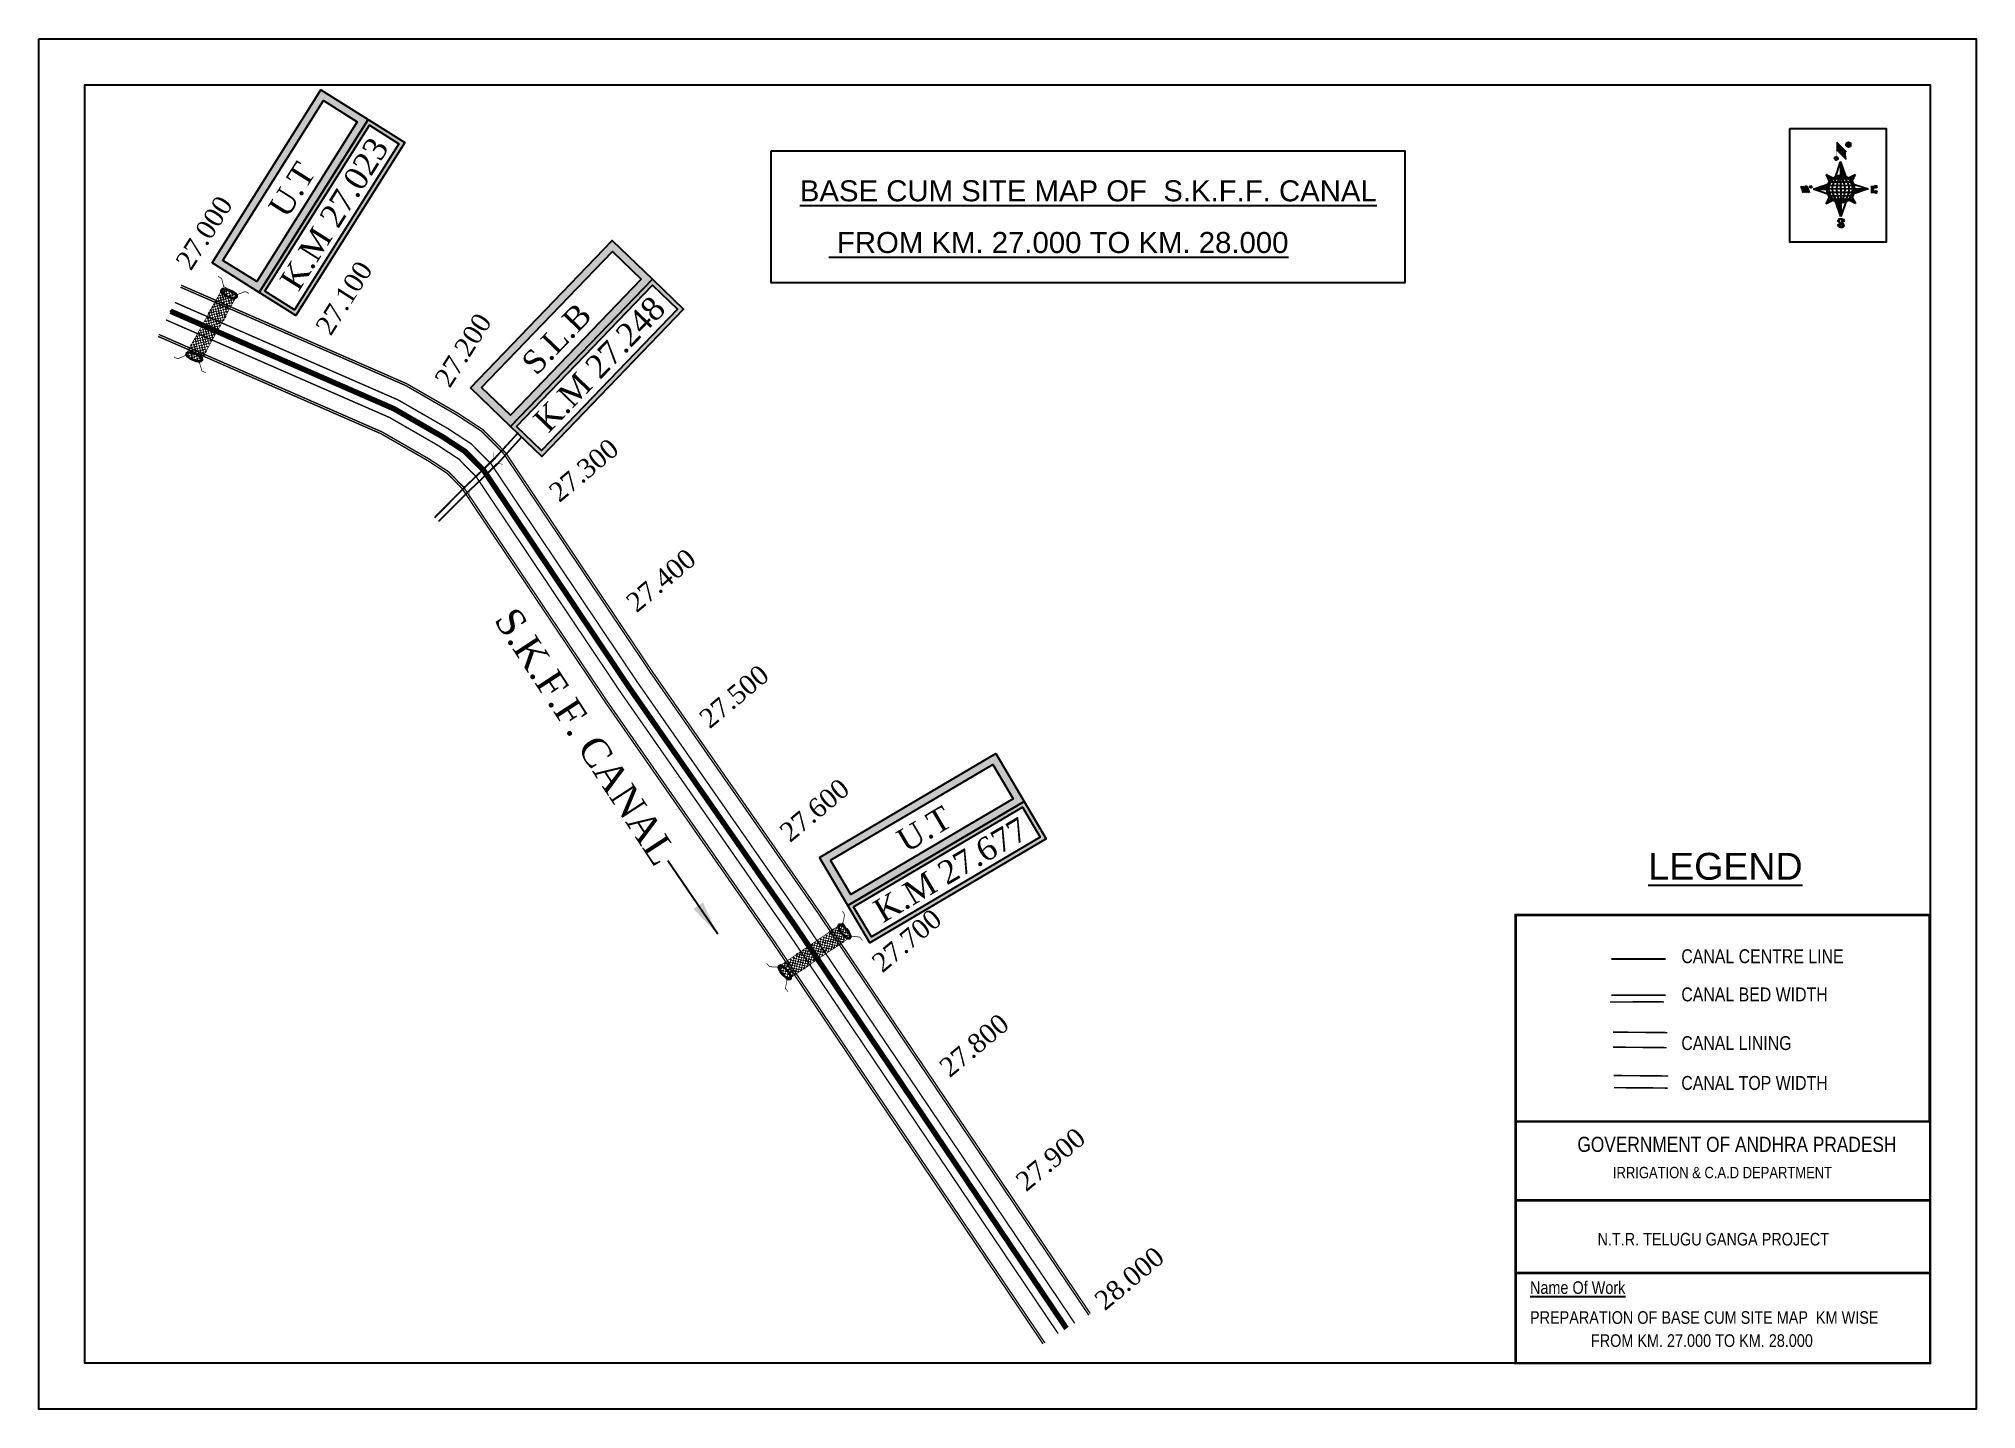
# Model space of a CAD drawing. Header units: inches. Extents: x 10 to 1409, y 10 to 999.
import ezdxf
from ezdxf.enums import TextEntityAlignment as Align

# ---------------------------------------------------------------- set-up
doc = ezdxf.new("R2010")
doc.units = ezdxf.units.IN
doc.header["$MEASUREMENT"] = 0
doc.linetypes.add('ACAD_ISO02W100', pattern=[15, 12, -3])
for name, color, linetype in [('AQUADUCT', 1, 'Continuous'), ('bed with', 5, 'Continuous'), ('BLOCK', 7, 'Continuous'), ('bord', 1, 'Continuous'), ('C LINE COO', 6, 'Continuous'), ('cahnige', 7, 'Continuous'), ('FRAME 025', 7, 'Continuous'), ('laying', 4, 'Continuous'), ('lining', 4, 'Continuous'), ('ROAD', 6, 'Continuous'), ('SLB', 11, 'Continuous'), ('STREAM', 4, 'Continuous'), ('TABLE', 7, 'Continuous'), ('TEXT', 7, 'Continuous'), ('TITLEBLOCK', 7, 'Continuous'), ('top of bund', 1, 'Continuous'), ('UT', 173, 'ACAD_ISO02W100'), ('V', 6, 'Continuous'), ('ZSTU', 7, 'Continuous')]:
    doc.layers.add(name, color=color, linetype=linetype)
doc.styles.add('5mm', font='times.ttf', dxfattribs={"height": 3})
doc.styles.add('A', font='arial.ttf')
doc.styles.add('ARIALN', font='ARIALN.TTF')
doc.styles.get("Standard").update_dxf_attribs({"font": 'arial.ttf'})
doc.dimstyles.get("Standard").update_dxf_attribs({"dimtxt": 0.18, "dimasz": 0.18, "dimexe": 0.18, "dimexo": 0.0625, "dimgap": 0.09, "dimtad": 0, "dimtih": 1, "dimtoh": 1, "dimdec": 4, "dimzin": 0, "dimdsep": 46, "dimtxsty": 'Standard', "dimcen": 0.09, "dimadec": 0, "dimazin": 0, "dimtfac": 1, "dimtdec": 4, "dimtofl": 0, "dimtmove": 0, "dimatfit": 3, "dimfxl": 1, "dimtolj": 1, "dimtzin": 0, "dimarcsym": 0})
pattern_1 = [(267.2971131487395, (-8720374.9383359, 50637915.13839893), (10.53672553373347, -0.4974314379093613), [])]
pattern_2 = [(357.2971131487395, (-8720374.9383359, 50637915.13839893), (0.4974314379093601, 10.53672553373348), [])]

# ---------------------------------------------------------------- blocks, each defined once
blk = doc.blocks.new('GGF')
at = {"layer": 'STREAM'}
h = blk.add_hatch(dxfattribs=at)
h.set_pattern_fill('DASH', color=256, scale=10, angle=-6.082734917303942, style=0)
h.set_pattern_definition([(353.9172650826961, (-115347.3726237068, 1016.387648081312), (1.375417949938526, 1.110506849590268), [1.25, -1.25])])
h.paths.add_polyline_path([(406186.8358267642, 1485623.894007653), (406186.3350356966, 1485618.16585714), (406185.8342446289, 1485612.437706626), (406242.6024607782, 1485608.895201602), (406242.8636284556, 1485614.639267362), (406243.1247961327, 1485620.383333121)])
at = {"layer": 'laying', "linetype": 'ByBlock', "extrusion": (0, 0, -1)}
for centre in [(406188.8340515448, 1485618.100544371), (406240.8092758137, 1485614.964376942)]:
    blk.add_ellipse(centre, major_axis=(0.4022038884711088, -6.365555352701567), ratio=0.3887167828476952, dxfattribs=at)
at = {"layer": 'laying', "linetype": 'ByBlock'}
for points in [[(406189.2044231551, 1485612.238788546), (406189.1301593552, 1485612.234096231), (406189.0528622998, 1485612.245618227), (406188.8631006061, 1485612.324588027), (406188.7519765225, 1485612.394145026), (406188.5122836892, 1485612.610022701), (406188.3845252309, 1485612.755754402), (406187.9901122551, 1485613.318903608), (406187.7273521348, 1485613.85898441), (406187.2895556467, 1485615.151754198), (406187.1131680161, 1485615.903753204), (406186.8806331598, 1485617.489787864), (406186.8243655579, 1485618.323341603), (406186.8412834518, 1485619.932858505), (406186.9146281564, 1485620.708349793), (406187.1740924141, 1485622.067517512), (406187.3614922329, 1485622.65073727), (406187.7140922088, 1485623.356040432), (406187.8630650354, 1485623.567618286), (406188.1141012118, 1485623.821781273), (406188.2175726035, 1485623.889167762), (406188.3951326545, 1485623.961233407), (406188.4694103668, 1485623.970225642), (406188.6399464445, 1485623.94807565), (406188.7398646418, 1485623.913414563), (406188.9754422541, 1485623.761023998), (406189.1085637353, 1485623.642922326), (406189.3815283708, 1485623.318037364), (406189.5211763898, 1485623.111945711), (406189.9516964495, 1485622.33059618), (406190.2214699374, 1485621.608086816), (406190.6248590543, 1485619.961048005), (406190.7595287117, 1485619.037350996), (406190.8632364098, 1485617.186895084), (406190.8321935693, 1485616.26108243), (406190.6143732872, 1485614.607066808), (406190.4262052957, 1485613.879561222), (406190.055177624, 1485613.01905299), (406189.9016287614, 1485612.765040143), (406189.6325239488, 1485612.445281366), (406189.5169377527, 1485612.35368761), (406189.3392356181, 1485612.260876767), (406189.2716159608, 1485612.243034084), (406189.2044231551, 1485612.238788546)], [(406241.179647424, 1485609.102621116), (406241.1053836241, 1485609.097928802), (406241.0280865688, 1485609.109450798), (406240.838324875, 1485609.188420597), (406240.7272007914, 1485609.257977597), (406240.4875079581, 1485609.473855271), (406240.3597494998, 1485609.619586973), (406239.965336524, 1485610.182736179), (406239.7025764037, 1485610.722816981), (406239.2647799156, 1485612.015586769), (406239.088392285, 1485612.767585774), (406238.8558574287, 1485614.353620435), (406238.7995898268, 1485615.187174174), (406238.8165077207, 1485616.796691076), (406238.8898524253, 1485617.572182364), (406239.149316683, 1485618.931350083), (406239.3367165019, 1485619.514569841), (406239.6893164777, 1485620.219873002), (406239.8382893043, 1485620.431450857), (406240.0893254807, 1485620.685613844), (406240.1927968724, 1485620.753000333), (406240.3703569234, 1485620.825065977), (406240.4446346357, 1485620.834058213), (406240.6151707135, 1485620.811908221), (406240.7150889107, 1485620.777247134), (406240.950666523, 1485620.624856569), (406241.0837880042, 1485620.506754897), (406241.3567526398, 1485620.181869935), (406241.4964006587, 1485619.975778282), (406241.9269207185, 1485619.194428751), (406242.1966942063, 1485618.471919387), (406242.6000833233, 1485616.824880576), (406242.7347529806, 1485615.901183567), (406242.8384606787, 1485614.050727655), (406242.8074178382, 1485613.124915001), (406242.5895975561, 1485611.470899379), (406242.4014295646, 1485610.743393793), (406242.0304018929, 1485609.882885561), (406241.8768530303, 1485609.628872714), (406241.6077482177, 1485609.309113937), (406241.4921620216, 1485609.21752018), (406241.314459887, 1485609.124709338), (406241.2468402297, 1485609.106866655), (406241.179647424, 1485609.102621116)]]:
    blk.add_open_spline(points, degree=3, knots=[0, 0, 0, 0, 0.1890722348827286, 0.1890722348827286, 0.3781444697654573, 0.3781444697654573, 0.567216704648186, 0.567216704648186, 0.9642381621637766, 0.9642381621637766, 1.361259619679367, 1.361259619679367, 1.758281077194958, 1.758281077194958, 2.155302534710549, 2.155302534710549, 2.552323992226139, 2.552323992226139, 2.807761081817867, 2.807761081817867, 3.012439963152372, 3.012439963152372, 3.217118844486876, 3.217118844486876, 3.421797725821381, 3.421797725821381, 3.626476607155885, 3.626476607155885, 3.831155488490389, 3.831155488490389, 4.280922883927905, 4.280922883927905, 4.730690279365422, 4.730690279365422, 5.180457674802938, 5.180457674802938, 5.630225070240454, 5.630225070240454, 5.896844194109022, 5.896844194109022, 6.112115499412711, 6.112115499412711, 6.283185307179586, 6.283185307179586, 6.283185307179586, 6.283185307179586], dxfattribs=at)
at = {"layer": 'UT', "ltscale": 0.2, "const_width": 0.4999999999999999}
for points in [[(406181.0067191261, 1485605.627956516), (406181.2043290924, 1485608.621441158), (406185.8342446289, 1485612.437706626), (406186.3350356966, 1485618.16585714), (406186.8358267643, 1485623.894007653), (406182.485284513, 1485628.02592998), (406182.4731358847, 1485631.025905382)], [(406186.8358267643, 1485623.894007653), (406243.1247961327, 1485620.383333121)], [(406247.6637609265, 1485627.388723734), (406247.5913202798, 1485624.389598469), (406243.1247961327, 1485620.383333121), (406242.8636284556, 1485614.639267362), (406242.6024607783, 1485608.895201602), (406247.1217425518, 1485604.948545771), (406247.2591485833, 1485601.95169416)], [(406185.8342446289, 1485612.437706626), (406242.6024607783, 1485608.895201602)]]:
    blk.add_lwpolyline(points, dxfattribs=at)
blk = doc.blocks.new('FGDFGDFG6YURT')
at = {"layer": 'ROAD', "color": 1, "linetype": 'Continuous', "lineweight": 25}
for points in [[(386103.5284786596, 1482907.418250796, 0), (386134.4943898718, 1482913.048692988, 0), (386162.3338302057, 1482917.432879298, 0), (386187.03831635, 1482923.149040827, 0)], [(386104.2356023123, 1482903.529261708, 0), (386135.1554971575, 1482909.151336877, 0), (386163.0877641085, 1482913.550141626, 0), (386187.9293691025, 1482919.298029924, 0)], [(386104.349895274, 1482907.665549859, 0), (386135.2697901193, 1482913.287625029, 0), (386163.2020570702, 1482917.686429777, 0), (386188.0436620642, 1482923.434318075, 0)]]:
    blk.add_polyline3d(points, dxfattribs=at)
at = {"layer": 'SLB'}
for points, const_width in [([(386134.5918138346, 1482913.396780385), (386134.2422434629, 1482913.414116911), (386130.6310287907, 1482916.63665141)], 0.2999999999999999), ([(386134.5918138346, 1482913.396780385), (386148.2388681522, 1482915.445660189), (386161.8187230226, 1482917.900765421)], 0.4999999999999999), ([(386161.8783264555, 1482914.051226821), (386148.298471585, 1482911.59612159), (386134.7979053175, 1482908.736976533)], 0.4999999999999999), ([(386161.9926194173, 1482918.187514973), (386148.4127645467, 1482915.732409741), (386134.9121982792, 1482912.873264684)], 0.4999999999999999), ([(386161.8187230226, 1482917.900765421), (386162.1664906862, 1482917.940232523), (386164.805117545, 1482921.997725382)], 0.2999999999999999), ([(386161.8783264555, 1482914.051226821), (386162.2282584353, 1482914.044326869), (386165.9340047213, 1482910.930961412)], 0.2999999999999999), ([(386134.7979053175, 1482908.736976533), (386134.4514698859, 1482908.687151922), (386131.9350661394, 1482904.552746017)], 0.2999999999999999)]:
    blk.add_lwpolyline(points, dxfattribs=dict(at, const_width=const_width))
blk = doc.blocks.new('*X5')
at = {"color": 0, "linetype": 'Continuous'}
for p, q in [((6321.563175437702, 239.2074203663178), (6322.581924588794, 240.2261695174094)), ((6321.571094283617, 239.3921159075293), (6322.524536642279, 240.3455582661906)), ((6321.579013129532, 239.5768114487408), (6322.467148695763, 240.4649470149719)), ((6321.586931975447, 239.7615069899523), (6322.409760749248, 240.5843357637531)), ((6321.594850821361, 239.9462025311638), (6322.352372802732, 240.7037245125344)), ((6321.602769667276, 240.1308980723753), (6322.294984856217, 240.8231132613157)), ((6321.610688513191, 240.3155936135868), (6322.322610836808, 241.0275159372032)), ((6321.618607359106, 240.5002891547983), (6322.339575221931, 241.2212570176224)), ((6321.670405508729, 239.1378737420482), (6322.639312535309, 240.1067807686281)), ((6321.756101028845, 239.046792566867), (6322.694551492757, 239.9852430307802)), ((6321.767025283511, 240.8254837745006), (6322.356539607053, 241.4149980980416)), ((6321.841796548961, 238.9557113916858), (6322.784401525116, 239.8983163678416)), ((6321.927492069076, 238.8646302165046), (6322.874251557474, 239.8113897049031)), ((6322.013187589191, 238.7735490413234), (6322.964101589832, 239.7244630419646)), ((6322.075863133939, 241.3110983202248), (6322.373503992176, 241.6087391784607)), ((6322.098883109306, 238.6824678661422), (6323.053951622191, 239.637536379026)), ((6322.184578629423, 238.591386690961), (6323.143801654548, 239.5506097160875)), ((6322.270274149538, 238.5003055157798), (6323.233651686906, 239.463683053149)), ((6322.405772691616, 238.4590273625623), (6323.316199320379, 239.3694539913255)), ((6322.536564177177, 238.4130421528257), (6323.436926723143, 239.3134046987925)), ((6322.667355662737, 238.3670569430892), (6323.557654125907, 239.2573554062594)), ((6322.798147148297, 238.3210717333527), (6323.67838152867, 239.2013061137264)), ((6322.928938633857, 238.2750865236161), (6323.799108931434, 239.1452568211934)), ((6323.059730119417, 238.2291013138795), (6323.919836334197, 239.0892075286604)), ((6323.190521604977, 238.183116104143), (6324.040563736961, 239.0331582361274)), ((6323.334898284248, 238.1507160881169), (6324.161291139725, 238.9771089435944)), ((6323.500484499982, 238.1395256085544), (6324.282018542488, 238.9210596510615)), ((6323.666070715716, 238.1283351289918), (6324.389078986148, 238.8513433994243)), ((6323.83165693145, 238.1171446494292), (6324.558435473549, 238.8439231915289)), ((6324.097210919775, 238.2059219424567), (6324.727791960951, 238.8365029836336)), ((6324.341779298861, 238.2737136262468), (6324.897148448353, 238.8290827757383)), ((6324.586347677948, 238.341505310037), (6325.066504935754, 238.821662567843)), ((6324.830916057034, 238.4092969938271), (6325.235861423155, 238.8142423599477)), ((6325.075484436121, 238.4770886776172), (6325.405217910557, 238.8068221520524)), ((6325.401209342145, 238.6260368883443), (6325.574574397958, 238.7994019441571))]:
    blk.add_line(p, q, dxfattribs=at)
blk = doc.blocks.new('*X4')
at = {"color": 0, "linetype": 'Continuous'}
for p, q in [((6324.425409812192, 240.3018877878409), (6324.530098087213, 240.4065760628617)), ((6324.560821561592, 240.2605228419445), (6324.762767368324, 240.4624686486762)), ((6324.696233310992, 240.2191578960481), (6324.995436649435, 240.5183612344908)), ((6324.831645060392, 240.1777929501517), (6325.228105930546, 240.5742538203053)), ((6324.967056809793, 240.1364280042552), (6325.451206401633, 240.6205775960956)), ((6325.102468559193, 240.0950630583588), (6325.626700194168, 240.619294693334)), ((6325.231508829004, 240.0473266328736), (6325.802193986703, 240.6180117905725)), ((6325.335045025791, 239.9740861343645), (6325.976788801136, 240.6158299097086)), ((6325.438581222579, 239.9008456358553), (6326.100204563527, 240.5624689768027)), ((6325.542117419366, 239.8276051373462), (6326.223620325917, 240.5091080438968)), ((6325.645653616154, 239.754364638837), (6326.347036088308, 240.455747110991)), ((6325.749189812941, 239.6811241403279), (6326.470451850699, 240.4023861780851)), ((6325.852726009729, 239.6078836418188), (6326.593867613089, 240.3490252451792)), ((6325.951486090436, 239.5298670272285), (6326.71728337548, 240.2956643122733)), ((6326.036566250415, 239.4381704919113), (6326.840699137871, 240.2423033793674)), ((6326.121646410395, 239.346473956594), (6326.964114900262, 240.1889424464615)), ((6326.206726570374, 239.2547774212767), (6327.055858370612, 240.1039092215148)), ((6326.291806730354, 239.1630808859595), (6327.135785134496, 240.0070592901021)), ((6326.376886890333, 239.0713843506422), (6327.21571189838, 239.9102093586895)), ((6326.461967050313, 238.9796878153249), (6327.295638662264, 239.8133594272769)), ((6326.547047210292, 238.8879912800077), (6327.375565426148, 239.7165094958642)), ((6326.632127370272, 238.7962947446904), (6327.455492190032, 239.6196595644516)), ((6326.717207530251, 238.7045982093731), (6327.535418953916, 239.5228096330389)), ((6326.788410008449, 236.4777036487165), (6327.354219516036, 237.0435131563033)), ((6326.792225928501, 238.6028399123283), (6327.6153457178, 239.4259597016263)), ((6326.838137672734, 238.4719749612643), (6327.695272481684, 239.3291097702136)), ((6326.884049416966, 238.3411100102004), (6327.775199245568, 239.2322598388009)), ((6326.916746160023, 236.7828164955863), (6327.582476853365, 237.4485471889285)), ((6326.9299611612, 238.2102450591364), (6327.853734496604, 239.1340183945408)), ((6326.975872905432, 238.0793801080725), (6327.849127438164, 238.952634640804)), ((6327.003134980726, 237.9298654880686), (6327.844520379724, 238.7712508870673)), ((6327.012515933215, 237.7624697452613), (6327.839913321284, 238.5898671333306)), ((6327.021896885704, 237.5950740024541), (6327.835306262844, 238.4084833795939)), ((6327.031277838193, 237.4276782596467), (6327.830699204404, 238.2270996258572)), ((6327.040658790683, 237.2602825168395), (6327.826092145964, 238.0457158721205)), ((6327.045082311595, 237.087929342456), (6327.810734190693, 237.8535812215537))]:
    blk.add_line(p, q, dxfattribs=at)
blk = doc.blocks.new('H')
at = {"layer": 'bord', "extrusion": (0.0004278845142637609, 0.00479197890903182, 0.9999884268595202)}
h = blk.add_hatch(dxfattribs=at)
h.set_pattern_fill('LINE', color=8, scale=84.38768555040302, angle=-2.702886851260515, style=0)
h.set_pattern_definition(pattern_2)
h.paths.add_polyline_path([(-492.4668010775931, 785.5898788240738, -0.090992046448718), (-447.9625593584497, 775.2324968557805), (-486.4976985411486, 912.0312741750386)])
h = blk.add_hatch(dxfattribs=at)
h.set_pattern_fill('LINE', color=8, scale=84.38768555040302, angle=-92.70288685126052, style=0)
h.set_pattern_definition(pattern_1)
h.paths.add_polyline_path([(-624.8772989658173, 665.1175860036165, -0.09099204644210665), (-614.5199170010164, 709.6218277204316), (-751.3186943142209, 671.0866885515861)])
h = blk.add_hatch(dxfattribs=at)
h.set_pattern_fill('LINE', color=8, scale=84.38768555040302, angle=-92.70288685126052, style=0)
h.set_pattern_definition(pattern_1)
h.paths.add_polyline_path([(-245.5531129193259, 647.210278397426), (-371.9945082624909, 653.17938094493, -0.09099204644878103), (-382.3518902289215, 608.6751392250881)])
h = blk.add_hatch(dxfattribs=at)
h.set_pattern_fill('LINE', color=8, scale=84.38768555040302, angle=-2.702886851260515, style=0)
h.set_pattern_definition(pattern_2)
h.paths.add_polyline_path([(-504.4050061509479, 532.7070881242398, -0.090992046448718), (-548.909247870557, 543.064470092766), (-510.3741086877417, 406.2656927765347)])
at = {"layer": 'bord', "extrusion": (0.0004278845142637604, 0.00479197890903182, 0.9999884268595203)}
for p, q in [((-516.2384251924814, 1087.08582315594, -1217.145331720205), (-431.5311611755169, 993.9857607749291, -1216.735438367611)), ((-538.2690597721958, 773.6536562892143, -1215.633927328097), (-487.0181812191731, 906.212239655666, -1216.291082326422)), ((-519.3860571105615, 1020.408509141766, -1216.824464901347), (-434.678793075087, 927.3084467682056, -1216.414571548796)), ((-487.0181812191731, 906.212239655666, -1216.291082326422), (-492.9870239489828, 779.7722960542887, -1215.682623766277)), ((-487.0181812191731, 906.212239655666, -1216.291082326422), (-448.4827650671941, 769.4150330077391, -1215.652034309381)), ((-626.736305744329, 793.7732813858893, -1215.692487060367), (-566.811349663476, 760.1895317081362, -1215.557193835181)), ((-626.736305744329, 793.7732813858893, -1215.692487060367), (-584.1428260545363, 746.9596384149045, -1215.486379775655)), ((-598.946746484784, 730.9517588270828, -1215.4033350249), (-626.736305744329, 793.7732813858893, -1215.692487060367)), ((-421.3357812265749, 753.3219341966324, -1215.586531535218), (-358.5136001041974, 781.1110481221694, -1215.746578873753)), ((-358.5136001041974, 781.1110481221694, -1215.746578873753), (-405.3276889660046, 738.5181495659053, -1215.522440984547)), ((-358.5136001041974, 781.1110481221694, -1215.746578873753), (-392.0976094479556, 721.1868434431963, -1215.445049781629)), ((-864.6667208376457, 700.9117660832126, -1215.145683569252), (-846.8602190883248, 637.7003116968554, -1214.850391321915)), ((-846.885899517627, 700.0723706756253, -1215.149269383754), (-829.079397758178, 636.8609162860084, -1214.853977136408)), ((-829.1050781964441, 699.2329752675723, -1215.152855198257), (-811.2985764592304, 636.0215208844747, -1214.857562950931)), ((-829.1050781964441, 699.2329752675723, -1215.152855198257), (-811.3242568973801, 698.393579858588, -1215.156441012743)), ((-811.3242568973801, 698.393579858588, -1215.156441012743), (-793.5177551378147, 635.1821254740935, -1214.861148765422)), ((-751.8386587080895, 665.2704204607289, -1215.023166955395), (-615.0399729244527, 703.8051171880215, -1215.266361263119)), ((-751.8386587080895, 665.2704204607289, -1215.023166955395), (-625.3972626964678, 659.3013864478562, -1215.048666080719)), ((-619.2784603905748, 614.0198538512923, -1214.834293591338), (-751.8386587080895, 665.2704204607289, -1215.023166955395)), ((-639.398133254319, 525.5536567845847, -1214.401751538512), (-605.8141239105607, 585.4778614635579, -1214.703280630637)), ((-639.398133254319, 525.5536567845847, -1214.401751538512), (-592.5840443923953, 568.1465553403832, -1214.625889427719)), ((-576.5759521321743, 553.3427707091905, -1214.561798877043), (-639.398133254319, 525.5536567845847, -1214.401751538512)), ((-371.1754276144202, 512.8914235194679, -1214.455843351893), (-431.1003836950404, 546.475173198618, -1214.591136577086)), ((-371.1754276144202, 512.8914235194679, -1214.455843351893), (-413.7689073036308, 559.7050664918497, -1214.661950636613)), ((-398.9649868734996, 575.7129460782744, -1214.74499538736), (-371.1754276144202, 512.8914235194679, -1214.455843351893)), ((-246.0730746499612, 641.3942844460253, -1215.12516345687), (-382.8717604242847, 602.859587718267, -1214.881969149149)), ((-378.6332729603746, 692.6448510554619, -1215.314036820931), (-246.0730746499612, 641.3942844460253, -1215.12516345687)), ((-372.5144706616993, 647.363318458898, -1215.099664331546), (-246.0730746499612, 641.3942844460253, -1215.12516345687)), ((-213.4791469212505, 669.2951450282708, -1215.272811938016), (-216.710715676134, 600.8397693103179, -1214.943388670676)), ((-197.1518122339039, 599.9164343632292, -1214.947333066632), (-193.9202434780891, 668.3718100786209, -1215.276756333961)), ((-510.8935521394596, 400.4524652508553, -1213.857248085843), (-549.4289682914387, 537.2496718976181, -1214.496296102879)), ((-459.6426735860878, 533.0110486173071, -1214.514403084168), (-510.8935521394596, 400.4524652508553, -1213.857248085843)), ((-504.9247094094171, 526.8924088519998, -1214.465706645989), (-510.8935521394596, 400.4524652508553, -1213.857248085843))]:
    blk.add_line(p, q, dxfattribs=at)
at = {"layer": 'bord', "color": 8, "linetype": 'ByBlock', "extrusion": (0.0004278845142637604, 0.00479197890903182, 0.9999884268595203)}
for p, q in [((-386.4701403837535, 711.3830894059502, -1215.400477790083), (-605.4730712235323, 721.7215742594562, -1215.35631111762)), ((-410.8462962137419, 744.2142448802479, -1215.547375515144), (-578.1125475389999, 752.110393114388, -1215.51364266185)), ((-492.9872379411827, 779.772306161467, -1215.682623723144), (-504.9247094094171, 526.8924088519998, -1214.465706645989)), ((-372.5145726100891, 647.3634304928128, -1215.099664824794), (-625.3973747401615, 659.3012845208868, -1215.048665544341)), ((-378.0217974673142, 615.9429816137999, -1214.946740470406), (-622.87451776542, 627.5017590741627, -1214.897360629442)), ((-375.037429585529, 679.1629559395369, -1215.250969739694), (-619.8901498829364, 690.7217333998997, -1215.201589898729)), ((-392.4388761268347, 584.9431407540105, -1214.792019251512), (-611.441806967312, 595.2816256079823, -1214.747852579053)), ((-419.7993998112506, 554.5543218990788, -1214.634687707282), (-587.06565113744, 562.4504701336846, -1214.600954853988))]:
    blk.add_line(p, q, dxfattribs=at)
at = {"layer": 'bord', "extrusion": (0.0004278845142637604, 0.00479197890903182, 0.9999884268595203)}
for points, const_width, elevation in [([(-522.0131121619479, 959.550775259228), (-515.7175743466119, 1092.906934415961)], 1.60540055982536, -1212.142843617219), ([(-434.158262363472, 933.1277235058805), (-427.8627245295095, 1066.483882669366)], 1.60540055982536, -1212.142843617219), ([(-870.0736340994383, 707.00824508073), (-846.3658724653925, 705.889038352192)], 0.6421602239301444, -1212.142843617219), ([(-828.5594987093612, 642.6768581911618), (-855.2307305332708, 643.935965762368)], 0.6421602239301444, -1212.142843617219), ([(-828.5594987093612, 642.676858191162), (-820.953748198869, 677.9586989512691)], 0.6421602239301444, -1212.142843617223), ([(-810.7786774830411, 641.8374531447001), (-784.1074456587239, 640.5783455765209)], 0.6421602239301444, -1212.142843617222), ([(-792.9978562549747, 640.9980480956772), (-781.589230506466, 693.9208092413096)], 0.6421602239301444, -1212.142843617218), ([(-177.0730277270245, 604.8086065300355), (-225.9702860934822, 607.1169704015771)], 0.7063762463231584, -1212.142843617222), ([(-222.7385766651839, 675.5731321041832), (-173.8413183107752, 673.2647682324088)], 0.7063762463231584, -1212.142843617221), ([(-194.785239975681, 644.8497587676384), (-185.0057882997701, 644.3880859934699)], 0.7063762463231584, -1212.14284361722)]:
    blk.add_lwpolyline(points, dxfattribs=dict(at, const_width=const_width, elevation=elevation))
for points, const_width, elevation in [([(-413.6616245851993, 1073.140134249887, 1), (-397.6117714248124, 1057.729118476532, 1)], 22.25077962579039, -1212.14284361722), ([(-530.3419430367337, 949.5474510251247, 1), (-519.6420409089901, 939.2734405104861, 1)], 14.83385308386026, -1212.142843617223), ([(-775.9087905502321, 696.5833098740303, 1), (-769.4888492682775, 690.418903565154, 1)], 8.900311850316152, -1212.142843617216), ([(-180.1423226412179, 617.9784816729323, 1), (-173.0803872516442, 611.1976347345654, 1)], 9.790343035347762, -1212.142843617219), ([(-177.8339587833615, 666.8757400336997, 1), (-170.7720233739972, 660.0948930920731, 1)], 9.790343035347762, -1212.142843617223), ([(-489.8397168474219, 361.7280028313068, 1), (-498.0671858660056, 369.1142257457323, 1)], 11.05656073458609, -1212.142843617215), ([(-525.1949096693778, 321.5505605205689, 1), (-533.4223786795214, 328.9367834347616, 1)], 11.05656073458609, -1212.142843617218)]:
    blk.add_lwpolyline(points, format="xyb", close=True, dxfattribs=dict(at, const_width=const_width, elevation=elevation))
for points, elevation in [([(-537.0436544864716, 317.3909783906986), (-530.686771839954, 310.4778530870033), (-519.7848077441001, 306.8033377354246), (-504.8555995545785, 306.8996049665207), (-493.8614930827366, 309.9751672386152), (-486.3299612487816, 317.6739007300386), (-486.5193926708707, 325.7780890813514), (-490.6180678635317, 333.2605072774198), (-493.5031616341619, 336.2254691210802), (-502.816804350885, 340.8534958871466), (-522.4580017436219, 347.2728260433129), (-530.4257294404489, 351.5824209563287), (-533.6858260648524, 354.5525017987891), (-537.4013079778782, 362.629807892173), (-536.9549017110166, 373.3508360361672), (-530.0284934418471, 380.6827556172281), (-520.0052991440441, 384.0716307398478), (-503.5000552259427, 384.2213990291513), (-492.5323047870551, 379.8708521119993), (-487.1463343054379, 373.2710396641844)], -1212.142843617219), ([(-522.4539065143929, 347.5728294925347), (-526.1949835211592, 353.7751140225195), (-527.7518298353394, 360.6227161141025), (-527.9156661629893, 370.6019260344024), (-525.8991041315983, 375.4503632916039), (-521.3202371541029, 381.1640017041664), (-514.5251386848048, 384.3718976443916)], -1212.142843617221), ([(-504.8555995545785, 306.8996049665207), (-499.0047943263154, 312.3708361831504), (-496.9585419834797, 319.3942984564654), (-497.4612851235933, 326.5275708001649), (-501.2415295758961, 335.3559093211365), (-509.2361390522836, 343.1915685721062)], -1212.142843617219)]:
    blk.add_lwpolyline(points, dxfattribs=dict(at, elevation=elevation))
for centre, radius in [((-405.6366979898718, 1065.434626361347, -1212.142843617228), 22.25077962579068), ((-524.9919919744626, 944.4104457636145, -1212.142843617225), 14.83385308386045), ((-498.4359036135794, 659.1484834742021, -1212.142843617229), 126.5822129822759), ((-772.6988199003781, 693.5011067149355, -1212.142843617225), 8.900311850316273), ((-176.6113549475952, 614.5880582008385, -1212.142843617227), 9.7903430353479), ((-174.3029910778062, 663.4853165630027, -1212.142843617225), 9.7903430353479), ((-493.9534513636986, 365.4211142832808, -1212.142843617226), 11.05656073458623), ((-529.3086441806488, 325.2436719765011, -1212.142843617227), 11.05656073458623)]:
    blk.add_circle(centre, radius, dxfattribs=at)
at = {"layer": 'bord', "color": 8, "linetype": 'ByBlock', "extrusion": (0.0004278845142637604, 0.00479197890903182, 0.9999884268595203)}
for centre, radius, start, end in [((-481.5018944916621, 658.3490694805806, -1212.142843617225), 127.7124113124745, 94.925359787212, 259.6690604518324), ((-436.7958279077627, 656.2386032006533, -1212.142843617224), 140.8227119427793, 113.2864437035868, 241.3079765329169), ((-315.8862391595549, 650.5307512261786, -1212.142843617227), 222.3100112361417, 142.5891607921548, 212.0052594442485), ((-560.0761933124097, 662.0583738566748, -1212.142843617224), 140.8227119427793, 293.2864437035868, 61.30797653291689), ((-680.9857820597445, 667.7662258302183, -1212.142843617228), 222.3100112361417, 322.5891607921548, 32.00525944424854), ((-515.3701267285685, 659.9479075753505, -1212.142843617227), 127.7124113124745, 274.925359787212, 79.66906045183244)]:
    blk.add_arc(centre, radius, start, end, dxfattribs=at)
at = {"layer": 'bord', "extrusion": (0.0004278845142637604, 0.00479197890903182, 0.9999884268595203)}
for points in [[(-515.7175743148887, 1092.906934417125, -1212.142843617227), (-431.0104934413977, 999.8058030862261, -1212.142843617227), (-518.8653432401063, 1026.22885483189, -1212.142843617227), (-434.1582623484545, 933.1277235084416, -1212.142843617227)], [(-864.1466936911305, 706.7284433981881, -1212.142843617225), (-846.3658724649268, 705.889038353589, -1212.142843617225), (-846.34031992468, 643.5162632348297, -1212.142843617225), (-828.5594986876497, 642.6768581867381, -1212.142843617225)], [(-828.5850512369768, 705.049633307593, -1212.142843617229), (-810.804230031204, 704.2102282608984, -1212.142843617229), (-810.778677482168, 641.8374531481927, -1212.142843617229), (-792.9978562541016, 640.9980480994025, -1212.142843617229)], [(-193.4002216503151, 674.1881137788835, -1212.142843617225), (-196.6319310673212, 605.7319520774413, -1212.142843617225), (-212.9591249906118, 675.1114593302475, -1212.142843617225), (-216.1908344065701, 606.6552976257785, -1212.142843617225)]]:
    blk.add_solid(points, dxfattribs=at)
at = {"layer": 'bord', "extrusion": (0.0004278845142637604, 0.00479197890903182, 0.9999884268595203), "xscale": 7.977342409717546, "yscale": 7.977342408231451, "zscale": 7.977342408476333, "rotation": 138.0840426661453}
for name, p in [('*X4', (38300.50170925955, -31929.38484708802, -1212.14284361722)), ('*X5', (38314.39702652739, -31950.87734303279, -1212.142843617221))]:
    blk.add_blockref(name, p, dxfattribs=at)
blk = doc.blocks.new('KKKK')
at = {"layer": 'cahnige', "color": 1, "style": '5mm'}
blk.add_text('S.K.F.F. CANAL', height=20, rotation=19.17575196103324, dxfattribs=at).set_placement((317677.4122226578, 1602113.842723922))
at = {"layer": 'ZSTU', "color": 1}
blk.add_leader([(317936.5890996025, 1602216.386606737), (317876.4517492132, 1602194.156370309)], dimstyle='Standard', override={"dimasz": 25, "dimgap": 0.09, "dimtad": 0}, dxfattribs=at)

msp = doc.modelspace()

# ---------------------------------------------------------------- hatches: boundary and pattern name
at = {"layer": 'C LINE COO'}
h = msp.add_hatch(color=135, dxfattribs=at)
h.set_gradient(color1=(141, 177, 78), color2=(107, 135, 59), one_color=1, tint=0.3799999952316284)
h.paths.add_polyline_path([(143.4196101483484, 838.9902801658377), (215.9212377583553, 954.253562866978), (240.2929100910495, 938.9235647074297), (167.7912824811591, 823.6602820065223)], flags=16)
h.paths.add_polyline_path([(135.5362640941111, 837.1949238111615), (214.1258814033298, 962.1369089212153), (248.1762561453451, 940.7189210621059), (169.5866388360099, 815.7769359518193)])
h = msp.add_hatch(color=200, dxfattribs=at)
h.paths.add_polyline_path([(173.7657620453919, 816.7286911278848), (249.1280113215852, 936.5397978523165), (270.4159739172845, 923.1494804809686), (195.0537246413823, 803.3383737556055)], flags=16)
h.paths.add_polyline_path([(169.5866388360099, 815.7769359518193), (248.1762561453451, 940.7189210621059), (274.5950971264919, 924.1012356568012), (196.0054798171567, 799.1592505462818)])
h = msp.add_hatch(color=135, dxfattribs=at)
h.set_gradient(color1=(141, 177, 78), color2=(107, 135, 59), one_color=1, tint=0.3799999952316284)
h.paths.add_polyline_path([(330.1124669266227, 747.1561994261924), (424.518006187567, 845.2872572108522), (445.2671808595131, 825.3258192288108), (350.861641598336, 727.1947614439182)], flags=16)
h.paths.add_polyline_path([(322.0287806824143, 746.9997828107212), (424.3615895723286, 853.3709434552934), (453.3508671032558, 825.4822358438164), (351.01805821404, 719.111075199477)])
h = msp.add_hatch(color=200, dxfattribs=at)
h.paths.add_polyline_path([(355.303385861387, 719.1939948508866), (453.4337867551311, 821.1969081967022), (471.557600676484, 803.7611598689459), (373.4271997820414, 701.7582465231303)], flags=16)
h.paths.add_polyline_path([(351.01805821404, 719.111075199477), (453.3508671032558, 825.4822358438164), (475.8429283235981, 803.8440795205884), (373.5101194341495, 697.4729188760161)])
h = msp.add_hatch(color=135, dxfattribs=at)
h.set_gradient(color1=(141, 177, 78), color2=(107, 135, 59), one_color=1, tint=0.3799999952316284)
h.paths.add_polyline_path([(581.8627311180406, 406.1766881090938), (699.1624734093729, 475.3350628987304), (713.7855624793391, 450.5327944152872), (596.4858201883561, 381.3744196258835)], flags=16)
h.paths.add_polyline_path([(574.0342510302379, 408.1979127293802), (701.1836980294264, 483.1635429866496), (721.6140425672583, 448.5115697950009), (594.4645955679533, 373.5459395377315)])
h = msp.add_hatch(color=200, dxfattribs=at)
h.paths.add_polyline_path([(598.6146332048173, 372.4744469679776), (720.5425499975044, 444.3615321577876), (733.315402385715, 422.6974560718867), (611.3874855927951, 350.8103708811454)], flags=16)
h.paths.add_polyline_path([(594.4645955679533, 373.5459395377315), (721.6140425672583, 448.5115697950009), (737.4654400223461, 421.6259635021328), (610.3159930230412, 346.6603332446306)])

# ---------------------------------------------------------------- linework, layer by layer
at = {"linetype": 'ByBlock'}
for points in [[(10.48535115236328, 998.8729699261371), (1408.824139736646, 998.8729699261371), (1408.824139736646, 10.04768371306132), (10.48535115236328, 10.04768371306132)], [(1375.530359056074, 43.34146439357433), (43.7791318329345, 43.34146439357433), (43.7791318329345, 965.5791892456241), (1375.530359056074, 965.5791892456241)]]:
    msp.add_lwpolyline(points, close=True, dxfattribs=at)
at = {"linetype": 'ByBlock', "elevation": -0.08800741064799672}
msp.add_lwpolyline([(1274.278971530608, 934.210391327541), (1343.792837279087, 934.210391327541), (1343.792837279087, 852.0255569625065), (1274.278971530608, 852.0255569625065)], close=True, dxfattribs=at)
at = {"layer": 'bed with'}
for points, const_width in [([(758.1457906448576, 72.11954661601926), (562.8036192173548, 362.0309791425593), (442.1178709367467, 535.2473026812427), (337.0430817937539, 691.9704435754452), (322.6117622287073, 706.5837039244711), (305.7933144463403, 717.6010473273113), (269.9944890396381, 738.22531592733), (108.7680412023273, 808.6142747057952)], 1), ([(746.1751235687933, 64.65231388601246), (551.1718291279338, 354.0608119364246), (430.4767774084993, 527.2904883977376), (326.0739665515083, 683.0113475036692), (313.632086116524, 695.6100871549338), (298.4047338989275, 705.5851437519655), (263.6347593056215, 725.6166751517799), (102.4081922738641, 796.0056859688252)], 1), ([(1184.690713085462, 308.7970707170084), (1181.197423737491, 308.8439100310556), (1145.507333449374, 308.8188564952347)], 1.109792689352616), ([(1183.447241255426, 303.9081476834021), (1181.166261726752, 303.9387319004513), (1144.773568216357, 303.9131851543556), (1144.511154007278, 303.9233588953852)], 1.109792689352616)]:
    msp.add_lwpolyline(points, dxfattribs=dict(at, const_width=const_width))
at = {"layer": 'BLOCK', "color": 4}
for p in [(105.7206377964993, 802.2521237049136), (201.9728924162863, 760.2298868224375), (290.2309969088473, 718.430453449057), (358.1214757056968, 647.8712186443504), (412.9072248734827, 566.1561397384271), (469.4545184523976, 483.6794546153746), (526.6207827030393, 401.6305775260902), (583.1852158401688, 319.1656461682055), (639.5559161584769, 235.5047020798433), (695.9271900327238, 151.8429067654419)]:
    msp.add_point(p, dxfattribs=at)
at = {"layer": 'C LINE COO', "color": 105}
for points in [[(135.5362640941111, 837.1949238111615), (214.1258814033298, 962.1369089212153), (248.1762561453451, 940.7189210621059), (169.5866388360099, 815.7769359518193)], [(143.4196101483484, 838.9902801658377), (215.9212377583553, 954.253562866978), (240.2929100910495, 938.9235647074297), (167.7912824811591, 823.6602820065223)], [(322.0287806824143, 746.9997828107212), (424.3615895723286, 853.3709434552934), (453.3508671032558, 825.4822358438164), (351.01805821404, 719.111075199477)], [(330.1124669266227, 747.1561994261924), (424.518006187567, 845.2872572108522), (445.2671808595131, 825.3258192288108), (350.861641598336, 727.1947614439182)], [(574.0342510302379, 408.1979127293802), (701.1836980294264, 483.1635429866496), (721.6140425672583, 448.5115697950009), (594.4645955679533, 373.5459395377315)], [(581.8627311180406, 406.1766881090938), (699.1624734093729, 475.3350628987304), (713.7855624793391, 450.5327944152872), (596.4858201883561, 381.3744196258835)]]:
    msp.add_lwpolyline(points, close=True, dxfattribs=at)
at = {"layer": 'C LINE COO', "const_width": 4}
msp.add_lwpolyline([(752.2223860184839, 68.29402024837914), (556.9877241726443, 358.0458955394919), (436.297324172623, 531.2688955394901), (331.5585241726311, 687.4908955395572), (318.1219241726156, 701.0968955397025), (302.0990241726339, 711.5930955396384), (266.8146241726298, 731.920995539555), (105.6429059423334, 802.2860602231581)], dxfattribs=at)
at = {"layer": 'C LINE COO'}
for p in [(133.7310456735376, 790.0232154094033), (332.0674448461449, 686.7318205314573), (569.7098127766457, 339.164775784628)]:
    msp.add_point(p, dxfattribs=at)
at = {"layer": 'FRAME 025', "lineweight": -3, "const_width": 1.816724091600401}
for points in [[(1076.470416378865, 366.6050664973795), (1375.124690734601, 366.6050664973795), (1375.124690734601, 217.6394206039026), (1076.470416378865, 217.6394206039026)], [(1076.470416378981, 217.6394206039026), (1375.530359056074, 217.6394206039026), (1375.530359056074, 43.34146439357433), (1076.470416378981, 43.34146439357433)]]:
    msp.add_lwpolyline(points, close=True, dxfattribs=at)
for points in [[(1076.470416378981, 160.7178849522374), (1375.530359056074, 160.7178849522374)], [(1076.470416378981, 108.4091681358754), (1375.530359056074, 108.4091681358754)], [(1076.470416378981, 43.34146439357433), (1375.530359056074, 43.34146439357433)]]:
    msp.add_lwpolyline(points, dxfattribs=at)
at = {"layer": 'lining'}
for points, const_width in [([(768.3776275977087, 77.87240918007451), (572.4555301425806, 368.64452214333), (451.7775017368202, 541.8497655971792), (346.1451135905171, 699.4045871245094), (330.0629828323671, 715.6894710311085), (311.924264262192, 727.5716907200754), (275.2717115849317, 748.6878050810542), (112.7346062969245, 819.6489765115898)], 1), ([(736.5947857248192, 57.93254776721592), (541.519918202708, 347.4472689356539), (420.8171466084258, 520.6880254818011), (316.9719347547451, 675.577203954605), (306.1808655128642, 686.5043200482964), (292.2737840830758, 695.6145003592014), (258.3575367603279, 715.1541859980557), (97.15683244919083, 785.5319055535715)], 1), ([(1146.640385609639, 282.1209686743445), (1174.06100473826, 281.9163930619019), (1185.913897422311, 281.7802895461559)], 1.109792689352616), ([(1146.598162410834, 271.2862320114277), (1176.397552235454, 271.0587050561211), (1185.323357535113, 270.9561402378953)], 1.109792689352616)]:
    msp.add_lwpolyline(points, dxfattribs=dict(at, const_width=const_width))
at = {"layer": 'top of bund', "color": 1, "const_width": 1}
for points in [[(769.3699688682044, 79.08403245991799), (573.6929546202244, 369.4924122717115), (453.0159159419071, 542.6962352018222), (347.3120407439945, 700.357682451408), (331.0182675251216, 716.8568770701881), (312.710283469345, 728.8499783343054), (275.9482785778763, 750.029149844579), (113.2529285717118, 821.0594084570535)], [(735.2910550399628, 57.18306407824862), (540.2824937250642, 346.5993788072723), (419.5787324033389, 519.841555877158), (315.8050076012677, 674.6241086277064), (305.2255808201097, 685.3369140092168), (291.4877648759228, 694.3362127449714), (257.6809697673833, 713.8128412345309), (96.64665717491326, 784.1179167544819)]]:
    msp.add_lwpolyline(points, dxfattribs=at)
at = {"layer": 'top of bund', "const_width": 1.109792689352616}
for points in [[(1147.224033874629, 250.8158981327783), (1174.505474949541, 250.616236857872), (1186.532223666431, 250.4781428450137)], [(1186.056584194646, 241.7609791988857), (1177.272008502094, 241.861925446929), (1147.381524550141, 242.0865937143448)]]:
    msp.add_lwpolyline(points, dxfattribs=at)
at = {"layer": 'V', "color": 6, "const_width": 0.2543413728240561}
msp.add_lwpolyline([(1184.516844414577, 335.0066952940892), (1181.62970997573, 335.0454070596374), (1145.456056957302, 335.0200140742003)], dxfattribs=at)
at = {"layer": 'V', "color": 6}
msp.add_lwpolyline([(1145.456056957302, 335.0200140742003), (1184.516844414577, 335.0066952940892)], dxfattribs=at)
at = {"layer": 'ZSTU', "color": 200}
for points in [[(169.5866388360099, 815.7769359518193), (248.1762561453451, 940.7189210621059), (274.5950971264919, 924.1012356568012), (196.0054798171567, 799.1592505462818)], [(173.7657620453919, 816.7286911278848), (249.1280113215852, 936.5397978523165), (270.4159739172845, 923.1494804809686), (195.0537246413823, 803.3383737556055)], [(351.01805821404, 719.111075199477), (453.3508671032558, 825.4822358438164), (475.8429283235981, 803.8440795205884), (373.5101194341495, 697.4729188760161)], [(355.303385861387, 719.1939948508866), (453.4337867551311, 821.1969081967022), (471.557600676484, 803.7611598689459), (373.4271997820414, 701.7582465231303)], [(594.4645955679533, 373.5459395377315), (721.6140425672583, 448.5115697950009), (737.4654400223461, 421.6259635021328), (610.3159930230412, 346.6603332446306)], [(598.6146332048173, 372.4744469679776), (720.5425499975044, 444.3615321577876), (733.315402385715, 422.6974560718867), (611.3874855927951, 350.8103708811454)]]:
    msp.add_lwpolyline(points, close=True, dxfattribs=at)
at = {"layer": 'ZSTU'}
msp.add_lwpolyline([(539.0260046144193, 918.0353468221497), (996.5113378921468, 918.0353468221497), (996.5113378921468, 822.7290514603142), (539.0260046144193, 822.7290514603142)], close=True, dxfattribs=at)

# ---------------------------------------------------------------- block references
at = {"layer": 'AQUADUCT', "color": 1, "xscale": 0.07807340295334138, "yscale": 0.07807340286672115, "zscale": 0.07807340292724047, "rotation": 3.078330652974644}
msp.add_blockref('H', (1352.666985136742, 841.5665428666748, 94.7527378122134), dxfattribs=at)
at = {"layer": 'laying', "color": 6, "linetype": 'ByBlock'}
for p, rotation in [((-1167598.608321448, 1005015.635692531), 244.5979332036612), ((-589151.6596497482, 1423117.117567461), 217.8060391391534)]:
    msp.add_blockref('GGF', p, dxfattribs=dict(at, rotation=rotation))
at = {"layer": 'laying', "color": 1, "linetype": 'ByBlock', "rotation": 34.72569906455222}
msp.add_blockref('FGDFGDFG6YURT', (527697.8181388312, -1438074.435323938), dxfattribs=at)
at = {"layer": 'ZSTU', "rotation": 283.9391413742835}
msp.add_blockref('KKKK', (-1631122.164896614, -77032.95884346447), dxfattribs=at)

# ---------------------------------------------------------------- texts
at = {"layer": 'cahnige', "style": '5mm'}
for s, rotation, p in [('27.000', 57.59732449596326, (120.2634954855838, 830.8458602852538)), ('27.100', 57.59732449596326, (221.1502098652944, 783.8190981906723)), ('27.200', 57.59732449596326, (307.122692046565, 746.2042658271153)), ('27.300', 40.02821864027658, (386.2311924588811, 663.8141870641034)), ('27.400', 40.02821864027658, (441.9895641623824, 584.2867140290678)), ('27.500', 40.02821864027658, (494.7130004202426, 500.5373206499848)), ('27.600', 40.02821864027658, (552.728718079621, 418.4884435609333)), ('27.700', 40.02821864027658, (619.2936907260972, 324.3991512346897)), ('27.800', 40.02821864027658, (667.958111211652, 248.8171098842635)), ('27.900', 40.02821864027658, (723.1153811529456, 166.4939853521414)), ('28.000', 40.02821864027658, (779.9226057473514, 80.64143441597703))]:
    msp.add_text(s, height=13.87570660934271, rotation=rotation, dxfattribs=at).set_placement(p)
at = {"layer": 'TABLE', "extrusion": (0.000201441454039347, 0.004806825185374128, 0.9999884268595202), "style": 'A'}
msp.add_text('%%ULEGEND', height=19.40127746327897, rotation=359.9999445039227, dxfattribs=at).set_placement((1227.792588753787, 401.7986205848742, 2.178732086136053), align=Align.MIDDLE)
at = {"layer": 'TEXT', "color": 6}
for s, p in [('%%UBASE CUM SITE MAP OF  S.K.F.F. CANAL', (559.7955939634065, 881.5907157368842)), ('%%U FROM KM. 27.000 TO KM. 28.000', (580.6724559017983, 844.2927606504295))]:
    msp.add_text(s, height=15.15476846242562, dxfattribs=at).set_placement(p)
at = {"layer": 'TITLEBLOCK', "extrusion": (0.000201441454039347, 0.004806825185374128, 0.9999884268595202), "style": 'ARIALN'}
for s, height, p in [('CANAL CENTRE LINE', 10.00265461552418, (1195.968447057, 331.8915977447186, 1.836286516299265)), ('CANAL BED WIDTH', 10.00265461552418, (1195.96844705764, 304.3451491422013, 1.703874023650141)), ('CANAL LINING', 10.00265461552418, (1195.968447057, 269.2261507680671, 1.535061187506944)), ('CANAL TOP WIDTH', 10.00265461552418, (1195.968447057233, 240.4914134863233, 1.396936732931136)), ('GOVERNMENT OF ANDHRA PRADESH ', 10.90034454960241, (1120.93563271153, 195.729964587654, -0.2613991302890559)), ('IRRIGATION & C.A.D DEPARTMENT', 8.175258412201805, (1146.604138935486, 176.7384870220967, -0.2667912693991339)), ('N.T.R. TELUGU GANGA PROJECT', 9.083620458002006, (1135.481668738558, 128.2056854013257, -0.2082751867249779)), ('%%UName Of Work', 9.083620458002006, (1086.760446573054, 93.28333130208445, -0.3859574781118023)), ('PREPARATION OF BASE CUM SITE MAP  KM WISE', 9.083620458002006, (1086.760446573054, 71.69239622794397, -0.4897425276042486))]:
    msp.add_text(s, height=height, rotation=359.9999445039227, dxfattribs=at).set_placement(p)
at = {"layer": 'TITLEBLOCK', "style": 'ARIALN'}
msp.add_text(' FROM KM. 27.000 TO KM. 28.000', height=9.083620458002006, rotation=359.9999445045638, dxfattribs=at).set_placement((1127.821595216048, 55.03625961070652))
at = {"layer": 'ZSTU', "style": '5mm'}
for s, height, rotation, p in [('K.M 27.023', 16.84298922994374, 57.8297428669168, (197.9074619079419, 815.774759630242)), ('U.T', 16.84298922994374, 57.8297428669168, (189.6511166170184, 868.5435641026475)), ('K.M 27.248', 16.84298922994375, 46.10851578501934, (378.2996099357787, 713.762611602468)), ('S.L.B', 16.84298922994375, 46.10851578501934, (369.5782120171297, 755.2890949973721)), ('K.M 27.677', 16.84298922994374, 30.52303842721595, (619.6284484835868, 360.5517281091656)), ('U.T', 16.84298922994374, 30.52303842721595, (636.5000363957896, 411.2277923240676))]:
    msp.add_text(s, height=height, rotation=rotation, dxfattribs=at).set_placement(p)

doc.saveas('drawing.dxf')
